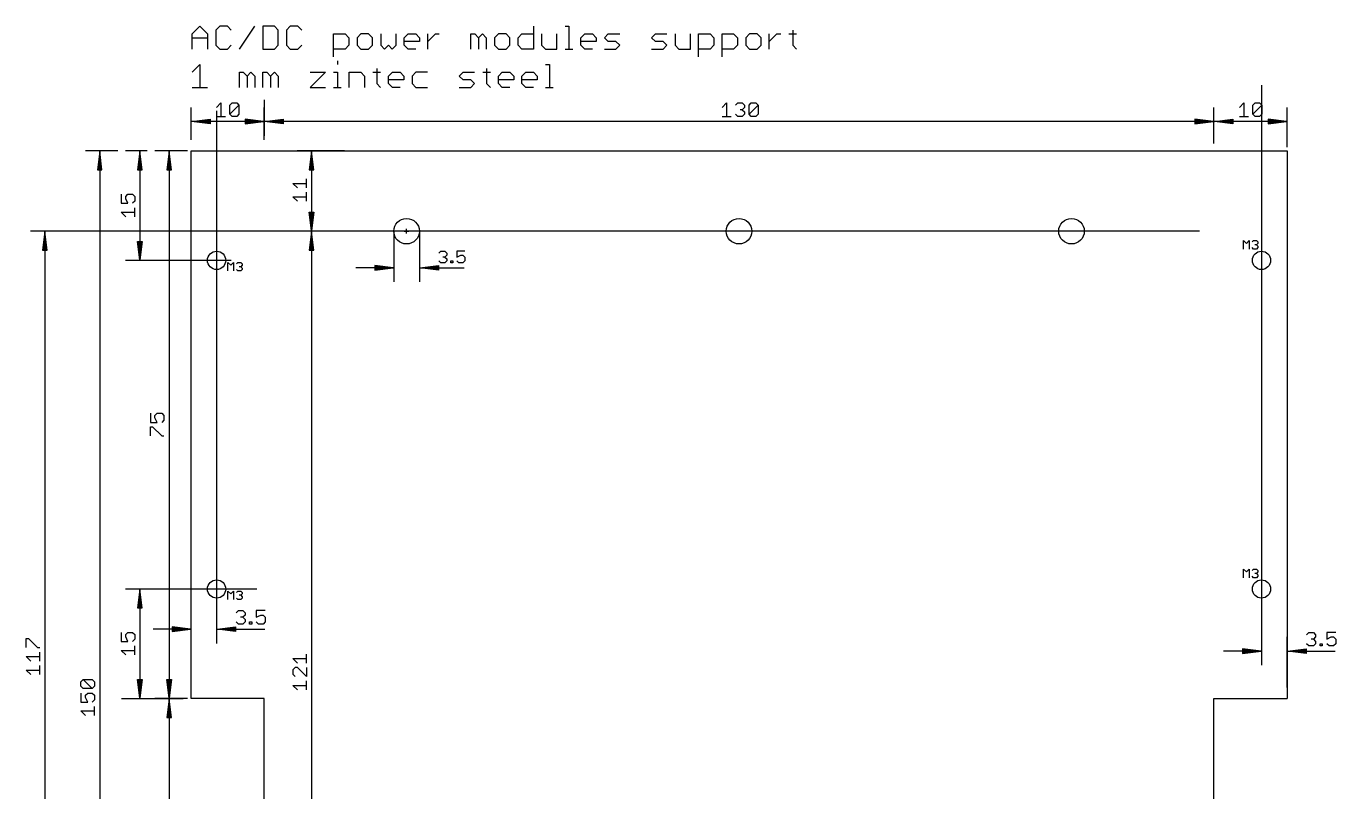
# Model space of a CAD drawing. Extents: x -23 to 157, y -12 to 198.
# Drawn here: x -22.6 to 156.7, y 93.2 to 198.1 of the extents above; entities that cross this region are included whole.
import ezdxf

# ---------------------------------------------------------------- set-up
doc = ezdxf.new("R2010")
doc.units = 0
doc.header["$MEASUREMENT"] = 0
for name, color, linetype, true_color in [('114', 253, 'CONTINUOUS', 0xadadad), ('119', 1, 'CONTINUOUS', 0xff0000), ('47', 140, 'CONTINUOUS', 0x00bfff)]:
    doc.layers.add(name, color=color, linetype=linetype, true_color=true_color)

msp = doc.modelspace()

# ---------------------------------------------------------------- linework, layer by layer
at = {"layer": '114'}
for p, q in [((0.1778, 197.0259), (1.2268, 198.0749)), ((1.2268, 198.0749), (2.2759, 197.0259)), ((3.9251, 198.0749), (3.4006, 197.5504)), ((3.4006, 197.5504), (3.4006, 195.4523)), ((4.9741, 198.0749), (3.9251, 198.0749)), ((5.4986, 197.5504), (4.9741, 198.0749)), ((6.6233, 194.9278), (8.7214, 198.0749)), ((9.8461, 198.0749), (9.8461, 194.9278)), ((11.4196, 198.0749), (9.8461, 198.0749)), ((11.9441, 197.5504), (11.4196, 198.0749)), ((11.9441, 195.4523), (11.9441, 197.5504)), ((13.5933, 198.0749), (13.0688, 197.5504)), ((13.0688, 197.5504), (13.0688, 195.4523)), ((14.6424, 198.0749), (13.5933, 198.0749)), ((15.1669, 197.5504), (14.6424, 198.0749)), ((46.8573, 198.0749), (46.8573, 194.9278)), ((51.2047, 198.0749), (51.7292, 198.0749)), ((51.7292, 198.0749), (51.7292, 194.9278)), ((82.3454, 197.5504), (82.3454, 195.4523)), ((0.1778, 194.9278), (0.1778, 197.0259)), ((0.1778, 196.5013), (2.2759, 196.5013)), ((2.2759, 197.0259), (2.2759, 194.9278)), ((3.4006, 195.4523), (3.9251, 194.9278)), ((4.9741, 194.9278), (5.4986, 195.4523)), ((11.4196, 194.9278), (11.9441, 195.4523)), ((13.0688, 195.4523), (13.5933, 194.9278)), ((14.6424, 194.9278), (15.1669, 195.4523)), ((19.5143, 193.8788), (19.5143, 197.0259)), ((19.5143, 197.0259), (21.0879, 197.0259)), ((21.0879, 197.0259), (21.6124, 196.5013)), ((21.6124, 195.4523), (21.0879, 194.9278)), ((21.6124, 196.5013), (21.6124, 195.4523)), ((23.2616, 197.0259), (22.7371, 196.5013)), ((22.7371, 196.5013), (22.7371, 195.4523)), ((22.7371, 195.4523), (23.2616, 194.9278)), ((24.3106, 197.0259), (23.2616, 197.0259)), ((24.8351, 196.5013), (24.3106, 197.0259)), ((24.3106, 194.9278), (24.8351, 195.4523)), ((24.8351, 195.4523), (24.8351, 196.5013)), ((25.9598, 197.0259), (25.9598, 195.4523)), ((25.9598, 195.4523), (26.4843, 194.9278)), ((26.4843, 194.9278), (27.0089, 195.4523)), ((27.0089, 195.4523), (27.5334, 194.9278)), ((27.5334, 194.9278), (28.0579, 195.4523)), ((28.0579, 195.4523), (28.0579, 197.0259)), ((29.1826, 196.5013), (29.7071, 197.0259)), ((29.1826, 195.4523), (29.1826, 196.5013)), ((31.2806, 195.9768), (29.1826, 195.9768)), ((29.7071, 194.9278), (29.1826, 195.4523)), ((29.7071, 197.0259), (30.7561, 197.0259)), ((30.7561, 197.0259), (31.2806, 196.5013)), ((31.2806, 196.5013), (31.2806, 195.9768)), ((32.4053, 194.9278), (32.4053, 197.0259)), ((32.4053, 195.9768), (33.4544, 197.0259)), ((33.4544, 197.0259), (33.9789, 197.0259)), ((38.3137, 194.9278), (38.3137, 197.0259)), ((38.3137, 197.0259), (38.8382, 197.0259)), ((38.8382, 197.0259), (39.3627, 196.5013)), ((39.3627, 196.5013), (39.8873, 197.0259)), ((39.3627, 196.5013), (39.3627, 194.9278)), ((39.8873, 197.0259), (40.4118, 196.5013)), ((40.4118, 196.5013), (40.4118, 194.9278)), ((42.061, 197.0259), (41.5365, 196.5013)), ((41.5365, 196.5013), (41.5365, 195.4523)), ((41.5365, 195.4523), (42.061, 194.9278)), ((43.11, 197.0259), (42.061, 197.0259)), ((43.6345, 196.5013), (43.11, 197.0259)), ((43.11, 194.9278), (43.6345, 195.4523)), ((43.6345, 195.4523), (43.6345, 196.5013)), ((44.7592, 196.5013), (45.2837, 197.0259)), ((44.7592, 195.4523), (44.7592, 196.5013)), ((45.2837, 194.9278), (44.7592, 195.4523)), ((45.2837, 197.0259), (46.8573, 197.0259)), ((47.982, 197.0259), (47.982, 195.4523)), ((47.982, 195.4523), (48.5065, 194.9278)), ((50.08, 194.9278), (50.08, 197.0259)), ((53.3532, 196.5013), (53.8777, 197.0259)), ((53.3532, 195.4523), (53.3532, 196.5013)), ((55.4513, 195.9768), (53.3532, 195.9768)), ((53.8777, 194.9278), (53.3532, 195.4523)), ((53.8777, 197.0259), (54.9268, 197.0259)), ((54.9268, 197.0259), (55.4513, 196.5013)), ((55.4513, 196.5013), (55.4513, 195.9768)), ((56.576, 196.5013), (57.1005, 197.0259)), ((57.1005, 195.9768), (56.576, 196.5013)), ((57.1005, 197.0259), (58.674, 197.0259)), ((58.1495, 195.9768), (57.1005, 195.9768)), ((58.674, 195.4523), (58.1495, 195.9768)), ((58.1495, 194.9278), (58.674, 195.4523)), ((63.0215, 196.5013), (63.546, 197.0259)), ((63.546, 195.9768), (63.0215, 196.5013)), ((63.546, 197.0259), (65.1195, 197.0259)), ((64.595, 195.9768), (63.546, 195.9768)), ((65.1195, 195.4523), (64.595, 195.9768)), ((64.595, 194.9278), (65.1195, 195.4523)), ((66.2442, 197.0259), (66.2442, 195.4523)), ((66.2442, 195.4523), (66.7687, 194.9278)), ((68.3423, 194.9278), (68.3423, 197.0259)), ((69.467, 193.8788), (69.467, 197.0259)), ((69.467, 197.0259), (71.0405, 197.0259)), ((71.0405, 197.0259), (71.565, 196.5013)), ((71.565, 195.4523), (71.0405, 194.9278)), ((71.565, 196.5013), (71.565, 195.4523)), ((72.6897, 193.8788), (72.6897, 197.0259)), ((72.6897, 197.0259), (74.2633, 197.0259)), ((74.2633, 197.0259), (74.7878, 196.5013)), ((74.7878, 195.4523), (74.2633, 194.9278)), ((74.7878, 196.5013), (74.7878, 195.4523)), ((76.437, 197.0259), (75.9125, 196.5013)), ((75.9125, 196.5013), (75.9125, 195.4523)), ((75.9125, 195.4523), (76.437, 194.9278)), ((77.486, 197.0259), (76.437, 197.0259)), ((78.0106, 196.5013), (77.486, 197.0259)), ((77.486, 194.9278), (78.0106, 195.4523)), ((78.0106, 195.4523), (78.0106, 196.5013)), ((79.1352, 194.9278), (79.1352, 197.0259)), ((79.1352, 195.9768), (80.1843, 197.0259)), ((80.1843, 197.0259), (80.7088, 197.0259)), ((81.8209, 197.0259), (82.8699, 197.0259)), ((82.3454, 195.4523), (82.8699, 194.9278)), ((3.9251, 194.9278), (4.9741, 194.9278)), ((9.8461, 194.9278), (11.4196, 194.9278)), ((13.5933, 194.9278), (14.6424, 194.9278)), ((21.0879, 194.9278), (19.5143, 194.9278)), ((23.2616, 194.9278), (24.3106, 194.9278)), ((30.7561, 194.9278), (29.7071, 194.9278)), ((42.061, 194.9278), (43.11, 194.9278)), ((46.8573, 194.9278), (45.2837, 194.9278)), ((48.5065, 194.9278), (50.08, 194.9278)), ((51.2047, 194.9278), (52.2538, 194.9278)), ((54.9268, 194.9278), (53.8777, 194.9278)), ((56.576, 194.9278), (58.1495, 194.9278)), ((63.0215, 194.9278), (64.595, 194.9278)), ((66.7687, 194.9278), (68.3423, 194.9278)), ((71.0405, 194.9278), (69.467, 194.9278)), ((74.2633, 194.9278), (72.6897, 194.9278)), ((76.437, 194.9278), (77.486, 194.9278)), ((0.1778, 191.7759), (1.2268, 192.8249)), ((1.2268, 192.8249), (1.2268, 189.6778)), ((6.6233, 189.6778), (6.6233, 191.7759)), ((6.6233, 191.7759), (7.1478, 191.7759)), ((7.1478, 191.7759), (7.6723, 191.2513)), ((7.6723, 191.2513), (8.1968, 191.7759)), ((8.1968, 191.7759), (8.7214, 191.2513)), ((9.8461, 189.6778), (9.8461, 191.7759)), ((9.8461, 191.7759), (10.3706, 191.7759)), ((10.3706, 191.7759), (10.8951, 191.2513)), ((10.8951, 191.2513), (11.4196, 191.7759)), ((11.4196, 191.7759), (11.9441, 191.2513)), ((16.2916, 191.7759), (18.3896, 191.7759)), ((18.3896, 191.7759), (16.2916, 189.6778)), ((19.5143, 191.7759), (20.0388, 191.7759)), ((20.0388, 193.3494), (20.0388, 192.8249)), ((20.0388, 191.7759), (20.0388, 189.6778)), ((21.6628, 189.6778), (21.6628, 191.7759)), ((21.6628, 191.7759), (23.2364, 191.7759)), ((23.2364, 191.7759), (23.7609, 191.2513)), ((24.8856, 191.7759), (25.9346, 191.7759)), ((25.4101, 192.3004), (25.4101, 190.2023)), ((27.0341, 191.2513), (27.5586, 191.7759)), ((27.5586, 191.7759), (28.6076, 191.7759)), ((28.6076, 191.7759), (29.1321, 191.2513)), ((30.7813, 191.7759), (30.2568, 191.2513)), ((32.3549, 191.7759), (30.7813, 191.7759)), ((36.7023, 191.2513), (37.2268, 191.7759)), ((37.2268, 191.7759), (38.8004, 191.7759)), ((39.9251, 191.7759), (40.9741, 191.7759)), ((40.4496, 192.3004), (40.4496, 190.2023)), ((42.0736, 191.2513), (42.5981, 191.7759)), ((42.5981, 191.7759), (43.6471, 191.7759)), ((43.6471, 191.7759), (44.1716, 191.2513)), ((45.2963, 191.2513), (45.8209, 191.7759)), ((45.8209, 191.7759), (46.8699, 191.7759)), ((46.8699, 191.7759), (47.3944, 191.2513)), ((48.5191, 192.8249), (49.0436, 192.8249)), ((49.0436, 192.8249), (49.0436, 189.6778)), ((7.6723, 191.2513), (7.6723, 189.6778)), ((8.7214, 191.2513), (8.7214, 189.6778)), ((10.8951, 191.2513), (10.8951, 189.6778)), ((11.9441, 191.2513), (11.9441, 189.6778)), ((23.7609, 191.2513), (23.7609, 189.6778)), ((25.4101, 190.2023), (25.9346, 189.6778)), ((27.0341, 190.2023), (27.0341, 191.2513)), ((29.1321, 190.7268), (27.0341, 190.7268)), ((27.5586, 189.6778), (27.0341, 190.2023)), ((29.1321, 191.2513), (29.1321, 190.7268)), ((30.2568, 191.2513), (30.2568, 190.2023)), ((30.2568, 190.2023), (30.7813, 189.6778)), ((37.2268, 190.7268), (36.7023, 191.2513)), ((38.2759, 190.7268), (37.2268, 190.7268)), ((38.8004, 190.2023), (38.2759, 190.7268)), ((38.2759, 189.6778), (38.8004, 190.2023)), ((40.4496, 190.2023), (40.9741, 189.6778)), ((42.0736, 190.2023), (42.0736, 191.2513)), ((44.1716, 190.7268), (42.0736, 190.7268)), ((42.5981, 189.6778), (42.0736, 190.2023)), ((44.1716, 191.2513), (44.1716, 190.7268)), ((45.2963, 190.2023), (45.2963, 191.2513)), ((47.3944, 190.7268), (45.2963, 190.7268)), ((45.8209, 189.6778), (45.2963, 190.2023)), ((47.3944, 191.2513), (47.3944, 190.7268)), ((0.1778, 189.6778), (2.2759, 189.6778)), ((16.2916, 189.6778), (18.3896, 189.6778)), ((19.5143, 189.6778), (20.5633, 189.6778)), ((28.6076, 189.6778), (27.5586, 189.6778)), ((30.7813, 189.6778), (32.3549, 189.6778)), ((36.7023, 189.6778), (38.2759, 189.6778)), ((43.6471, 189.6778), (42.5981, 189.6778)), ((46.8699, 189.6778), (45.8209, 189.6778)), ((48.5191, 189.6778), (49.5681, 189.6778))]:
    msp.add_line(p, q, dxfattribs=at)
at = {"layer": '119'}
for p, q in [((0, 181), (150, 181)), ((0, 106), (0, 181)), ((150, 181), (150, 106)), ((144.0508, 167.5508), (144.0508, 168.7202)), ((144.0508, 168.7202), (144.4406, 168.3304)), ((144.4406, 168.3304), (144.8304, 168.7202)), ((144.8304, 168.7202), (144.8304, 167.5508)), ((145.2202, 168.5253), (145.4151, 168.7202)), ((145.4151, 168.7202), (145.8049, 168.7202)), ((145.8049, 168.7202), (145.9998, 168.5253)), ((145.9998, 168.5253), (145.9998, 168.3304)), ((145.4151, 167.5508), (145.2202, 167.7457)), ((145.8049, 167.5508), (145.4151, 167.5508)), ((145.8049, 168.1355), (145.61, 168.1355)), ((145.9998, 168.3304), (145.8049, 168.1355)), ((145.8049, 168.1355), (145.9998, 167.9406)), ((145.9998, 167.7457), (145.8049, 167.5508)), ((145.9998, 167.9406), (145.9998, 167.7457)), ((5.0508, 164.5508), (5.0508, 165.7202)), ((5.0508, 165.7202), (5.4406, 165.3304)), ((5.4406, 165.3304), (5.8304, 165.7202)), ((5.8304, 165.7202), (5.8304, 164.5508)), ((6.2202, 165.5253), (6.4151, 165.7202)), ((6.4151, 165.7202), (6.8049, 165.7202)), ((6.8049, 165.1355), (6.61, 165.1355)), ((6.8049, 165.7202), (6.9998, 165.5253)), ((6.9998, 165.3304), (6.8049, 165.1355)), ((6.8049, 165.1355), (6.9998, 164.9406)), ((6.9998, 165.5253), (6.9998, 165.3304)), ((6.9998, 164.9406), (6.9998, 164.7457)), ((6.4151, 164.5508), (6.2202, 164.7457)), ((6.8049, 164.5508), (6.4151, 164.5508)), ((6.9998, 164.7457), (6.8049, 164.5508)), ((144.0508, 122.5508), (144.0508, 123.7202)), ((144.0508, 123.7202), (144.4406, 123.3304)), ((144.4406, 123.3304), (144.8304, 123.7202)), ((144.8304, 123.7202), (144.8304, 122.5508)), ((145.2202, 123.5253), (145.4151, 123.7202)), ((145.4151, 123.7202), (145.8049, 123.7202)), ((145.8049, 123.7202), (145.9998, 123.5253)), ((145.4151, 122.5508), (145.2202, 122.7457)), ((145.8049, 122.5508), (145.4151, 122.5508)), ((145.8049, 123.1355), (145.61, 123.1355)), ((145.9998, 123.3304), (145.8049, 123.1355)), ((145.8049, 123.1355), (145.9998, 122.9406)), ((145.9998, 122.7457), (145.8049, 122.5508)), ((145.9998, 123.5253), (145.9998, 123.3304)), ((145.9998, 122.9406), (145.9998, 122.7457)), ((5.0508, 119.5508), (5.0508, 120.7202)), ((5.0508, 120.7202), (5.4406, 120.3304)), ((5.4406, 120.3304), (5.8304, 120.7202)), ((5.8304, 120.7202), (5.8304, 119.5508)), ((6.2202, 120.5253), (6.4151, 120.7202)), ((6.4151, 120.7202), (6.8049, 120.7202)), ((6.8049, 120.1355), (6.61, 120.1355)), ((6.8049, 120.7202), (6.9998, 120.5253)), ((6.9998, 120.3304), (6.8049, 120.1355)), ((6.8049, 120.1355), (6.9998, 119.9406)), ((6.9998, 120.5253), (6.9998, 120.3304)), ((6.4151, 119.5508), (6.2202, 119.7457)), ((6.8049, 119.5508), (6.4151, 119.5508)), ((6.9998, 119.7457), (6.8049, 119.5508)), ((6.9998, 119.9406), (6.9998, 119.7457)), ((10, 106), (0, 106)), ((10, 31), (10, 106)), ((140, 106), (150, 106)), ((140, 31), (140, 106))]:
    msp.add_line(p, q, dxfattribs=at)
for centre, radius in [((29.5, 170), 1.75), ((75, 170), 1.75), ((120.5, 170), 1.75), ((3.5, 166), 1.25), ((146.5, 166), 1.25), ((3.5, 121), 1.25), ((146.5, 121), 1.25)]:
    msp.add_circle(centre, radius, dxfattribs=at)
at = {"layer": '47'}
for p, q in [((146.5, 190), (146.5, 110.55)), ((0, 182.5), (0, 186.95)), ((3.4829, 186.939), (4.0993, 187.5554)), ((3.5, 186.5), (3.5, 113.55)), ((4.0993, 187.5554), (4.0993, 185.7062)), ((5.3245, 187.2472), (5.6327, 187.5554)), ((5.3245, 186.0144), (5.3245, 187.2472)), ((5.3245, 186.0144), (6.5573, 187.2472)), ((5.6327, 187.5554), (6.2491, 187.5554)), ((6.2491, 187.5554), (6.5573, 187.2472)), ((6.5573, 187.2472), (6.5573, 186.0144)), ((10, 188), (10, 183.05)), ((10, 182.5), (10, 186.95)), ((72.6841, 186.939), (73.3005, 187.5554)), ((73.3005, 187.5554), (73.3005, 185.7062)), ((74.5256, 187.2472), (74.8338, 187.5554)), ((74.8338, 187.5554), (75.4502, 187.5554)), ((75.4502, 186.6308), (75.142, 186.6308)), ((75.4502, 187.5554), (75.7584, 187.2472)), ((75.7584, 186.939), (75.4502, 186.6308)), ((75.4502, 186.6308), (75.7584, 186.3226)), ((75.7584, 187.2472), (75.7584, 186.939)), ((76.3672, 187.2472), (76.6754, 187.5554)), ((76.3672, 186.0144), (76.3672, 187.2472)), ((76.3672, 186.0144), (77.6, 187.2472)), ((76.6754, 187.5554), (77.2918, 187.5554)), ((77.2918, 187.5554), (77.6, 187.2472)), ((77.6, 187.2472), (77.6, 186.0144)), ((140, 182), (140, 186.95)), ((140, 182.5), (140, 186.95)), ((143.4829, 186.939), (144.0993, 187.5554)), ((144.0993, 187.5554), (144.0993, 185.7062)), ((145.3245, 187.2472), (145.6327, 187.5554)), ((145.3245, 186.0144), (145.3245, 187.2472)), ((145.3245, 186.0144), (146.5573, 187.2472)), ((145.6327, 187.5554), (146.2491, 187.5554)), ((146.2491, 187.5554), (146.5573, 187.2472)), ((146.5573, 187.2472), (146.5573, 186.0144)), ((150, 181.5), (150, 186.95)), ((0.065, 185), (2.6, 185.3192)), ((0.065, 185), (2.6, 185.26)), ((0.065, 185), (2.6, 185.13)), ((9.935, 185), (0.065, 185)), ((2.6, 184.6808), (0.065, 185)), ((2.6, 184.87), (0.065, 185)), ((2.6, 184.74), (0.065, 185)), ((2.6, 185.3192), (2.6, 184.6808)), ((3.4829, 185.7062), (4.7157, 185.7062)), ((5.6327, 185.7062), (5.3245, 186.0144)), ((6.2491, 185.7062), (5.6327, 185.7062)), ((6.5573, 186.0144), (6.2491, 185.7062)), ((9.935, 185), (7.4, 185.3192)), ((7.4, 185.3192), (7.4, 184.6808)), ((9.935, 185), (7.4, 185.26)), ((9.935, 185), (7.4, 185.13)), ((7.4, 184.6808), (9.935, 185)), ((7.4, 184.87), (9.935, 185)), ((7.4, 184.74), (9.935, 185)), ((10.065, 185), (12.6, 185.3192)), ((10.065, 185), (12.6, 185.26)), ((10.065, 185), (12.6, 185.13)), ((139.935, 185), (10.065, 185)), ((12.6, 184.6808), (10.065, 185)), ((12.6, 184.87), (10.065, 185)), ((12.6, 184.74), (10.065, 185)), ((12.6, 185.3192), (12.6, 184.6808)), ((72.6841, 185.7062), (73.9168, 185.7062)), ((74.8338, 185.7062), (74.5256, 186.0144)), ((75.4502, 185.7062), (74.8338, 185.7062)), ((75.7584, 186.0144), (75.4502, 185.7062)), ((75.7584, 186.3226), (75.7584, 186.0144)), ((76.6754, 185.7062), (76.3672, 186.0144)), ((77.2918, 185.7062), (76.6754, 185.7062)), ((77.6, 186.0144), (77.2918, 185.7062)), ((139.935, 185), (137.4, 185.3192)), ((137.4, 185.3192), (137.4, 184.6808)), ((139.935, 185), (137.4, 185.26)), ((139.935, 185), (137.4, 185.13)), ((137.4, 184.6808), (139.935, 185)), ((137.4, 184.87), (139.935, 185)), ((137.4, 184.74), (139.935, 185)), ((140.065, 185), (142.6, 185.3192)), ((140.065, 185), (142.6, 185.26)), ((140.065, 185), (142.6, 185.13)), ((149.935, 185), (140.065, 185)), ((142.6, 184.6808), (140.065, 185)), ((142.6, 184.87), (140.065, 185)), ((142.6, 184.74), (140.065, 185)), ((142.6, 185.3192), (142.6, 184.6808)), ((143.4829, 185.7062), (144.7157, 185.7062)), ((145.6327, 185.7062), (145.3245, 186.0144)), ((146.2491, 185.7062), (145.6327, 185.7062)), ((146.5573, 186.0144), (146.2491, 185.7062)), ((149.935, 185), (147.4, 185.3192)), ((147.4, 185.3192), (147.4, 184.6808)), ((149.935, 185), (147.4, 185.26)), ((149.935, 185), (147.4, 185.13)), ((147.4, 184.6808), (149.935, 185)), ((147.4, 184.87), (149.935, 185)), ((147.4, 184.74), (149.935, 185)), ((-10, 181), (-14.45, 181)), ((-12.5, 180.935), (-12.8192, 178.4)), ((-12.5, 180.935), (-12.76, 178.4)), ((-12.5, 180.935), (-12.63, 178.4)), ((-12.5, 180.935), (-12.5, 31.065)), ((-12.1808, 178.4), (-12.5, 180.935)), ((-12.37, 178.4), (-12.5, 180.935)), ((-12.24, 178.4), (-12.5, 180.935)), ((-6, 181), (-8.95, 181)), ((-7, 180.935), (-7.3192, 178.4)), ((-7, 180.935), (-7.26, 178.4)), ((-7, 180.935), (-7.13, 178.4)), ((-7, 180.935), (-7, 166.065)), ((-6.6808, 178.4), (-7, 180.935)), ((-6.87, 178.4), (-7, 180.935)), ((-6.74, 178.4), (-7, 180.935)), ((-0.5, 181), (-4.95, 181)), ((-3, 180.935), (-3.3192, 178.4)), ((-3, 180.935), (-3.26, 178.4)), ((-3, 180.935), (-3.13, 178.4)), ((-3, 180.935), (-3, 106.065)), ((-2.6808, 178.4), (-3, 180.935)), ((-2.87, 178.4), (-3, 180.935)), ((-2.74, 178.4), (-3, 180.935)), ((21, 181), (14.55, 181)), ((16.5, 180.935), (16.1808, 178.4)), ((16.5, 180.935), (16.24, 178.4)), ((16.5, 180.935), (16.37, 178.4)), ((16.5, 180.935), (16.5, 170.065)), ((16.8192, 178.4), (16.5, 180.935)), ((16.63, 178.4), (16.5, 180.935)), ((16.76, 178.4), (16.5, 180.935)), ((-12.8192, 178.4), (-12.1808, 178.4)), ((-7.3192, 178.4), (-6.6808, 178.4)), ((-3.3192, 178.4), (-2.6808, 178.4)), ((16.1808, 178.4), (16.8192, 178.4)), ((14.561, 175.9316), (13.9446, 176.548)), ((13.9446, 176.548), (15.7938, 176.548)), ((15.7938, 175.9316), (15.7938, 177.1644)), ((-9.5554, 175.0573), (-9.5554, 173.8245)), ((-8.939, 174.7491), (-8.6308, 175.0573)), ((-8.939, 174.4409), (-8.939, 174.7491)), ((-8.6308, 173.8245), (-8.939, 174.4409)), ((-8.6308, 175.0573), (-8.0144, 175.0573)), ((-8.0144, 175.0573), (-7.7062, 174.7491)), ((-7.7062, 174.1327), (-8.0144, 173.8245)), ((-7.7062, 174.7491), (-7.7062, 174.1327)), ((14.561, 174.09), (13.9446, 174.7064)), ((13.9446, 174.7064), (15.7938, 174.7064)), ((15.7938, 174.09), (15.7938, 175.3228)), ((-9.5554, 173.8245), (-8.6308, 173.8245)), ((-8.939, 171.9829), (-9.5554, 172.5993)), ((-9.5554, 172.5993), (-7.7062, 172.5993)), ((-7.7062, 171.9829), (-7.7062, 173.2157)), ((16.5, 170.065), (16.1808, 172.6)), ((16.1808, 172.6), (16.8192, 172.6)), ((16.5, 170.065), (16.24, 172.6)), ((16.5, 170.065), (16.37, 172.6)), ((16.8192, 172.6), (16.5, 170.065)), ((16.63, 172.6), (16.5, 170.065)), ((16.76, 172.6), (16.5, 170.065)), ((29.5, 169.6808), (29.5, 170.3192)), ((138, 170), (-21.95, 170)), ((-20, 169.935), (-20.3192, 167.4)), ((-20, 169.935), (-20.26, 167.4)), ((-20, 169.935), (-20.13, 167.4)), ((-20, 169.935), (-20, 53.065)), ((-19.6808, 167.4), (-20, 169.935)), ((-19.87, 167.4), (-20, 169.935)), ((-19.74, 167.4), (-20, 169.935)), ((-7, 166.065), (-7.3192, 168.6)), ((-7.3192, 168.6), (-6.6808, 168.6)), ((-7, 166.065), (-7.26, 168.6)), ((-7, 166.065), (-7.13, 168.6)), ((-6.6808, 168.6), (-7, 166.065)), ((-6.87, 168.6), (-7, 166.065)), ((-6.74, 168.6), (-7, 166.065)), ((33, 170), (14.55, 170)), ((21, 170), (14.55, 170)), ((16.5, 169.935), (16.1808, 167.4)), ((16.5, 169.935), (16.24, 167.4)), ((16.5, 169.935), (16.37, 167.4)), ((16.5, 169.935), (16.5, 49.065)), ((16.8192, 167.4), (16.5, 169.935)), ((16.63, 167.4), (16.5, 169.935)), ((16.76, 167.4), (16.5, 169.935)), ((27.75, 170), (27.75, 163.05)), ((29.1808, 170), (29.8192, 170)), ((31.25, 170), (31.25, 163.05)), ((-20.3192, 167.4), (-19.6808, 167.4)), ((16.1808, 167.4), (16.8192, 167.4)), ((33.9262, 167.0065), (34.1974, 167.2777)), ((34.1974, 167.2777), (34.7397, 167.2777)), ((34.7397, 167.2777), (35.0109, 167.0065)), ((35.0109, 166.7354), (34.7397, 166.4642)), ((35.0109, 167.0065), (35.0109, 166.7354)), ((37.4666, 167.2777), (36.3819, 167.2777)), ((36.3819, 167.2777), (36.3819, 166.4642)), ((36.3819, 166.4642), (36.9243, 166.7354)), ((36.9243, 166.7354), (37.1954, 166.7354)), ((37.1954, 166.7354), (37.4666, 166.4642)), ((5.5, 166), (-8.95, 166)), ((27.685, 165), (22.55, 165)), ((27.685, 165), (25.15, 165.3192)), ((25.15, 165.3192), (25.15, 164.6808)), ((27.685, 165), (25.15, 165.26)), ((27.685, 165), (25.15, 165.13)), ((25.15, 164.6808), (27.685, 165)), ((25.15, 164.87), (27.685, 165)), ((25.15, 164.74), (27.685, 165)), ((31.315, 165), (33.85, 165.3192)), ((31.315, 165), (33.85, 165.26)), ((31.315, 165), (33.85, 165.13)), ((31.315, 165), (37.3846, 165)), ((33.85, 164.6808), (31.315, 165)), ((33.85, 164.87), (31.315, 165)), ((33.85, 164.74), (31.315, 165)), ((33.85, 165.3192), (33.85, 164.6808)), ((34.1974, 165.6507), (33.9262, 165.9219)), ((34.7397, 165.6507), (34.1974, 165.6507)), ((34.7397, 166.4642), (34.4685, 166.4642)), ((34.7397, 166.4642), (35.0109, 166.193)), ((35.0109, 165.9219), (34.7397, 165.6507)), ((35.0109, 166.193), (35.0109, 165.9219)), ((35.5634, 165.6507), (35.5634, 165.9219)), ((35.5634, 165.9219), (35.8345, 165.9219)), ((35.8345, 165.6507), (35.5634, 165.6507)), ((35.8345, 165.9219), (35.8345, 165.6507)), ((36.6531, 165.6507), (36.3819, 165.9219)), ((37.1954, 165.6507), (36.6531, 165.6507)), ((37.4666, 165.9219), (37.1954, 165.6507)), ((37.4666, 166.4642), (37.4666, 165.9219)), ((-5.5554, 145.0573), (-5.5554, 143.8245)), ((-5.5554, 143.8245), (-4.6308, 143.8245)), ((-4.939, 144.7491), (-4.6308, 145.0573)), ((-4.939, 144.4409), (-4.939, 144.7491)), ((-4.6308, 143.8245), (-4.939, 144.4409)), ((-4.6308, 145.0573), (-4.0144, 145.0573)), ((-4.0144, 145.0573), (-3.7062, 144.7491)), ((-3.7062, 144.1327), (-4.0144, 143.8245)), ((-3.7062, 144.7491), (-3.7062, 144.1327)), ((-5.5554, 141.9829), (-5.5554, 143.2157)), ((-5.5554, 143.2157), (-5.2472, 143.2157)), ((-5.2472, 143.2157), (-4.0144, 141.9829)), ((-4.0144, 141.9829), (-3.7062, 141.9829)), ((9, 121), (-8.95, 121)), ((-7, 120.935), (-7.3192, 118.4)), ((-7, 120.935), (-7.26, 118.4)), ((-7, 120.935), (-7.13, 118.4)), ((-7, 120.935), (-7, 106.065)), ((-6.6808, 118.4), (-7, 120.935)), ((-6.87, 118.4), (-7, 120.935)), ((-6.74, 118.4), (-7, 120.935)), ((-7.3192, 118.4), (-6.6808, 118.4)), ((0, 109.5), (0, 117.45)), ((6.1762, 117.7472), (6.4844, 118.0554)), ((6.4844, 116.2062), (6.1762, 116.5144)), ((6.4844, 118.0554), (7.1008, 118.0554)), ((7.1008, 117.1308), (6.7926, 117.1308)), ((7.1008, 118.0554), (7.409, 117.7472)), ((7.409, 117.439), (7.1008, 117.1308)), ((7.1008, 117.1308), (7.409, 116.8226)), ((7.409, 116.5144), (7.1008, 116.2062)), ((7.409, 117.7472), (7.409, 117.439)), ((7.409, 116.8226), (7.409, 116.5144)), ((8.0178, 116.2062), (8.0178, 116.5144)), ((8.0178, 116.5144), (8.326, 116.5144)), ((8.326, 116.5144), (8.326, 116.2062)), ((10.1713, 118.0554), (8.9386, 118.0554)), ((8.9386, 118.0554), (8.9386, 117.1308)), ((8.9386, 117.1308), (9.5549, 117.439)), ((9.2468, 116.2062), (8.9386, 116.5144)), ((9.5549, 117.439), (9.8631, 117.439)), ((9.8631, 117.439), (10.1713, 117.1308)), ((10.1713, 116.5144), (9.8631, 116.2062)), ((10.1713, 117.1308), (10.1713, 116.5144)), ((-9.5554, 115.0573), (-9.5554, 113.8245)), ((-8.939, 114.7491), (-8.6308, 115.0573)), ((-8.939, 114.4409), (-8.939, 114.7491)), ((-8.6308, 115.0573), (-8.0144, 115.0573)), ((-8.0144, 115.0573), (-7.7062, 114.7491)), ((-7.7062, 114.7491), (-7.7062, 114.1327)), ((-0.065, 115.5), (-5.2, 115.5)), ((-0.065, 115.5), (-2.6, 115.8192)), ((-2.6, 115.8192), (-2.6, 115.1808)), ((-0.065, 115.5), (-2.6, 115.76)), ((-0.065, 115.5), (-2.6, 115.63)), ((-2.6, 115.1808), (-0.065, 115.5)), ((-2.6, 115.37), (-0.065, 115.5)), ((-2.6, 115.24), (-0.065, 115.5)), ((3.565, 115.5), (6.1, 115.8192)), ((3.565, 115.5), (6.1, 115.76)), ((3.565, 115.5), (6.1, 115.63)), ((3.565, 115.5), (10.0809, 115.5)), ((6.1, 115.1808), (3.565, 115.5)), ((6.1, 115.37), (3.565, 115.5)), ((6.1, 115.24), (3.565, 115.5)), ((6.1, 115.8192), (6.1, 115.1808)), ((7.1008, 116.2062), (6.4844, 116.2062)), ((8.326, 116.2062), (8.0178, 116.2062)), ((9.8631, 116.2062), (9.2468, 116.2062)), ((152.6762, 114.7472), (152.9844, 115.0554)), ((152.9844, 115.0554), (153.6008, 115.0554)), ((153.6008, 115.0554), (153.909, 114.7472)), ((153.909, 114.7472), (153.909, 114.439)), ((156.6713, 115.0554), (155.4386, 115.0554)), ((155.4386, 115.0554), (155.4386, 114.1308)), ((-22.5554, 112.9743), (-22.5554, 114.2071)), ((-22.5554, 114.2071), (-22.2472, 114.2071)), ((-22.2472, 114.2071), (-21.0144, 112.9743)), ((-21.0144, 112.9743), (-20.7062, 112.9743)), ((-9.5554, 113.8245), (-8.6308, 113.8245)), ((-8.6308, 113.8245), (-8.939, 114.4409)), ((-7.7062, 114.1327), (-8.0144, 113.8245)), ((-7.7062, 111.9829), (-7.7062, 113.2157)), ((150, 107.5), (150, 114.45)), ((152.9844, 113.2062), (152.6762, 113.5144)), ((153.6008, 113.2062), (152.9844, 113.2062)), ((153.6008, 114.1308), (153.2926, 114.1308)), ((153.909, 114.439), (153.6008, 114.1308)), ((153.6008, 114.1308), (153.909, 113.8226)), ((153.909, 113.5144), (153.6008, 113.2062)), ((153.909, 113.8226), (153.909, 113.5144)), ((154.5178, 113.2062), (154.5178, 113.5144)), ((154.5178, 113.5144), (154.826, 113.5144)), ((154.826, 113.2062), (154.5178, 113.2062)), ((154.826, 113.5144), (154.826, 113.2062)), ((155.4386, 114.1308), (156.0549, 114.439)), ((155.7468, 113.2062), (155.4386, 113.5144)), ((156.3631, 113.2062), (155.7468, 113.2062)), ((156.0549, 114.439), (156.3631, 114.439)), ((156.3631, 114.439), (156.6713, 114.1308)), ((156.6713, 113.5144), (156.3631, 113.2062)), ((156.6713, 114.1308), (156.6713, 113.5144)), ((-21.939, 111.1328), (-22.5554, 111.7491)), ((-22.5554, 111.7491), (-20.7062, 111.7491)), ((-20.7062, 111.1328), (-20.7062, 112.3655)), ((-8.939, 111.9829), (-9.5554, 112.5993)), ((-9.5554, 112.5993), (-7.7062, 112.5993)), ((14.561, 110.8672), (13.9446, 111.4836)), ((13.9446, 111.4836), (15.7938, 111.4836)), ((15.7938, 110.8672), (15.7938, 112.1)), ((146.435, 112.5), (141.3, 112.5)), ((146.435, 112.5), (143.9, 112.8192)), ((143.9, 112.8192), (143.9, 112.1808)), ((146.435, 112.5), (143.9, 112.76)), ((146.435, 112.5), (143.9, 112.63)), ((143.9, 112.1808), (146.435, 112.5)), ((143.9, 112.37), (146.435, 112.5)), ((143.9, 112.24), (146.435, 112.5)), ((150.065, 112.5), (152.6, 112.8192)), ((150.065, 112.5), (152.6, 112.76)), ((150.065, 112.5), (152.6, 112.63)), ((150.065, 112.5), (156.5809, 112.5)), ((152.6, 112.1808), (150.065, 112.5)), ((152.6, 112.37), (150.065, 112.5)), ((152.6, 112.24), (150.065, 112.5)), ((152.6, 112.8192), (152.6, 112.1808)), ((-21.939, 109.2912), (-22.5554, 109.9076)), ((-22.5554, 109.9076), (-20.7062, 109.9076)), ((-20.7062, 109.2912), (-20.7062, 110.524)), ((14.2528, 110.2584), (13.9446, 109.9502)), ((13.9446, 109.9502), (13.9446, 109.3338)), ((13.9446, 109.3338), (14.2528, 109.0256)), ((14.561, 110.2584), (14.2528, 110.2584)), ((15.7938, 109.0256), (14.561, 110.2584)), ((15.7938, 110.2584), (15.7938, 109.0256)), ((-15.0554, 108.2918), (-14.7472, 108.6)), ((-15.0554, 107.6754), (-15.0554, 108.2918)), ((-14.7472, 107.3672), (-15.0554, 107.6754)), ((-14.7472, 108.6), (-13.5144, 108.6)), ((-13.5144, 107.3672), (-14.7472, 108.6)), ((-13.5144, 108.6), (-13.2062, 108.2918)), ((-13.2062, 107.6754), (-13.5144, 107.3672)), ((-13.2062, 108.2918), (-13.2062, 107.6754)), ((-7, 106.065), (-7.3192, 108.6)), ((-7.3192, 108.6), (-6.6808, 108.6)), ((-7, 106.065), (-7.26, 108.6)), ((-7, 106.065), (-7.13, 108.6)), ((-6.6808, 108.6), (-7, 106.065)), ((-6.87, 108.6), (-7, 106.065)), ((-6.74, 108.6), (-7, 106.065)), ((-3, 106.065), (-3.3192, 108.6)), ((-3.3192, 108.6), (-2.6808, 108.6)), ((-3, 106.065), (-3.26, 108.6)), ((-3, 106.065), (-3.13, 108.6)), ((-2.6808, 108.6), (-3, 106.065)), ((-2.87, 108.6), (-3, 106.065)), ((-2.74, 108.6), (-3, 106.065)), ((14.561, 107.1841), (13.9446, 107.8005)), ((13.9446, 107.8005), (15.7938, 107.8005)), ((15.7938, 107.1841), (15.7938, 108.4169)), ((-15.0554, 106.7584), (-15.0554, 105.5256)), ((-13.5144, 107.3672), (-14.7472, 107.3672)), ((-14.439, 106.4502), (-14.1308, 106.7584)), ((-14.439, 106.142), (-14.439, 106.4502)), ((-14.1308, 105.5256), (-14.439, 106.142)), ((-14.1308, 106.7584), (-13.5144, 106.7584)), ((-13.5144, 106.7584), (-13.2062, 106.4502)), ((-13.2062, 105.8338), (-13.5144, 105.5256)), ((-13.2062, 106.4502), (-13.2062, 105.8338)), ((-9.5, 106), (-5.05, 106)), ((-5.5, 106), (-1.05, 106)), ((-0.5, 106), (-4.95, 106)), ((-3, 105.935), (-3.3192, 103.4)), ((-3, 105.935), (-3.26, 103.4)), ((-3, 105.935), (-3.13, 103.4)), ((-3, 105.935), (-3, 31.065)), ((-2.6808, 103.4), (-3, 105.935)), ((-2.87, 103.4), (-3, 105.935)), ((-2.74, 103.4), (-3, 105.935)), ((-15.0554, 105.5256), (-14.1308, 105.5256)), ((-14.439, 103.6841), (-15.0554, 104.3005)), ((-15.0554, 104.3005), (-13.2062, 104.3005)), ((-13.2062, 103.6841), (-13.2062, 104.9169)), ((-3.3192, 103.4), (-2.6808, 103.4))]:
    msp.add_line(p, q, dxfattribs=at)

doc.saveas('drawing.dxf')
